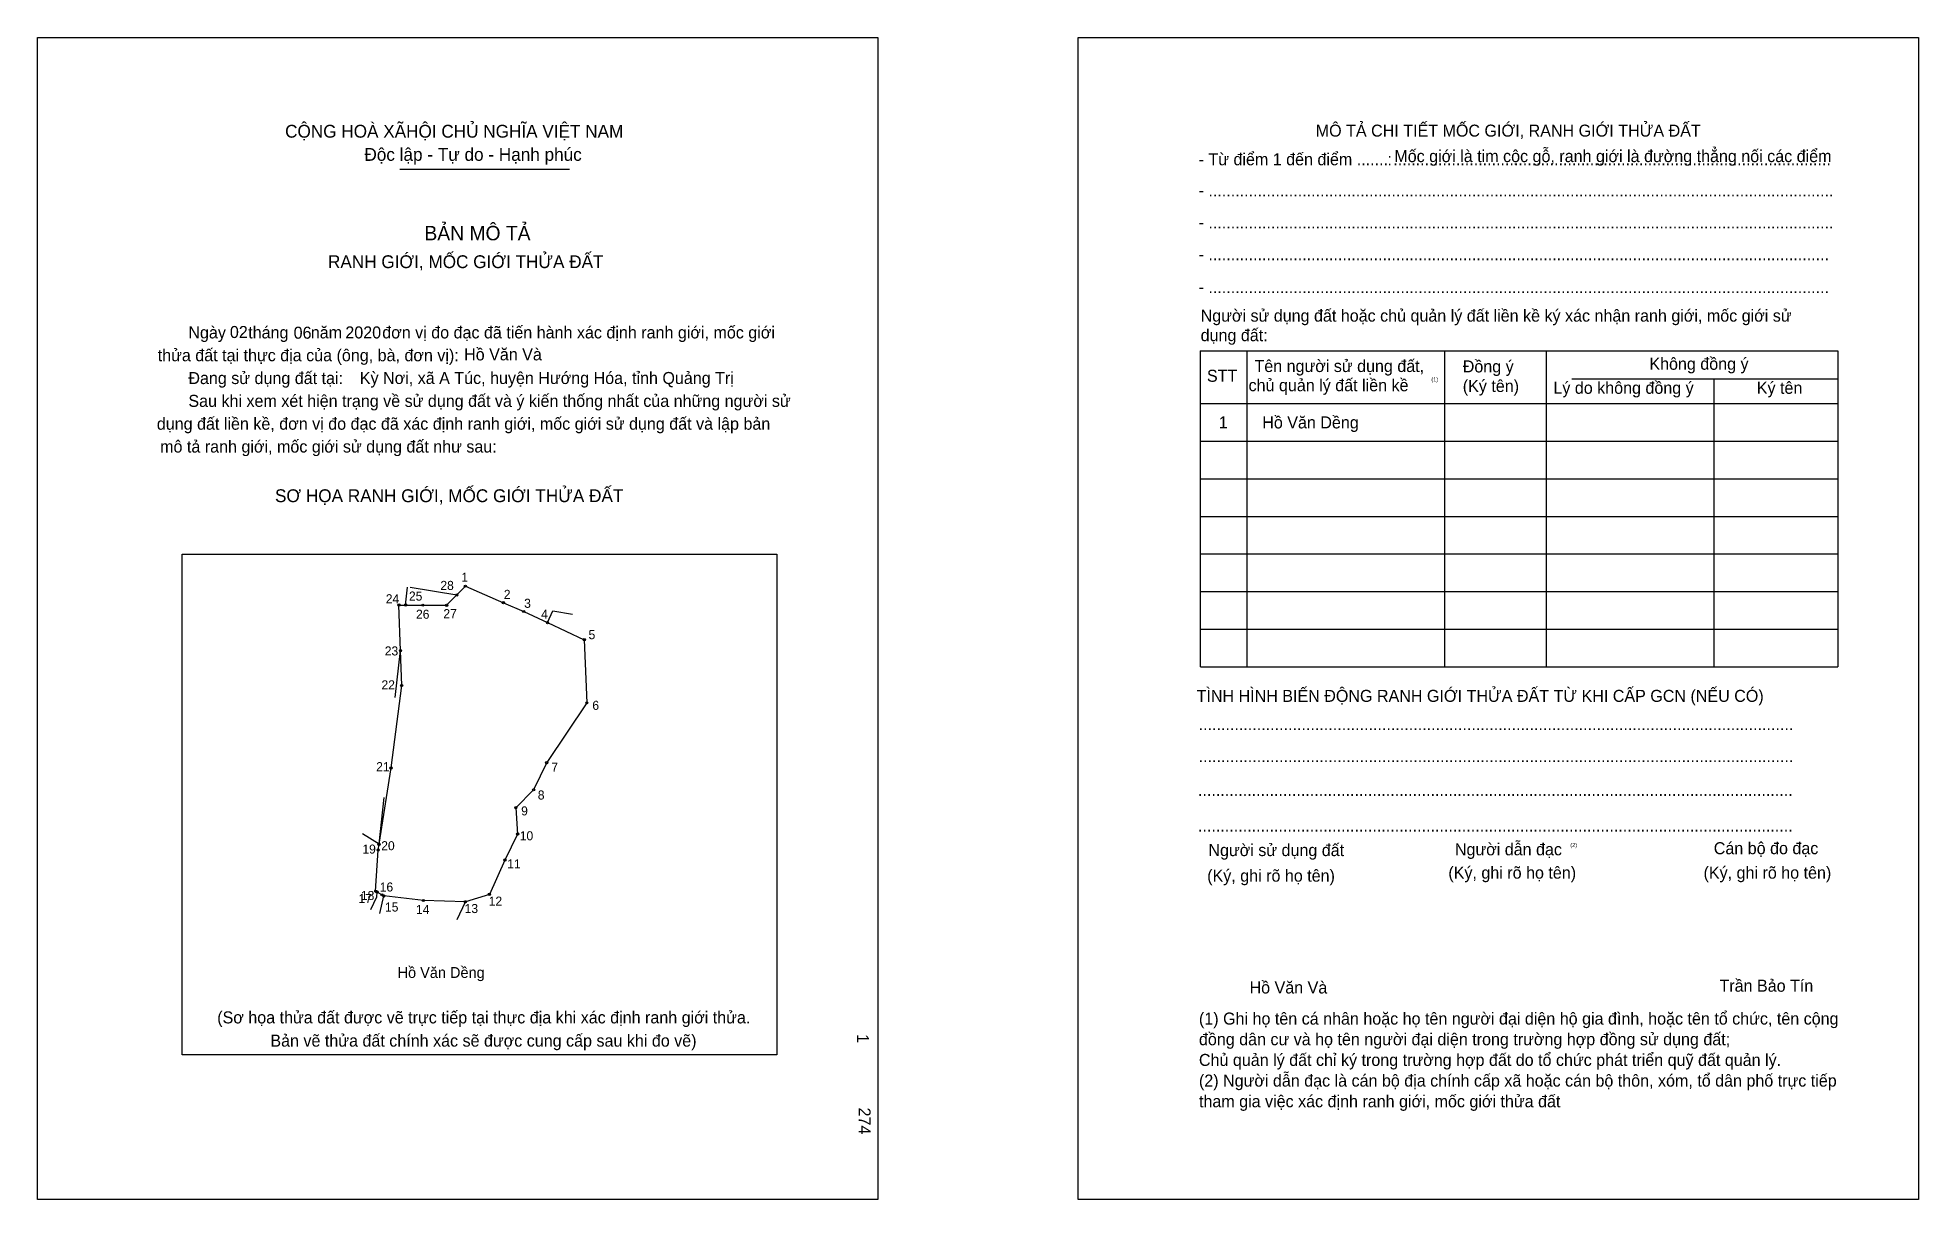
# Model space of a CAD drawing. Extents: x 549309 to 550164, y 1822315 to 1822844.
import ezdxf

# ---------------------------------------------------------------- set-up
doc = ezdxf.new("R2010")
doc.units = 0
for name, color, linetype in [('bmtKhungInTrang1', 7, 'Continuous'), ('bmtKhungInTrang2', 7, 'Continuous'), ('bmtNoiDung', 7, 'Continuous'), ('bmtTemplate', 7, 'Continuous'), ('CanhThua', 7, 'Continuous'), ('MocDinhThua', 7, 'Continuous'), ('RauThua', 7, 'Continuous'), ('SoHieuDinhThua', 7, 'Continuous'), ('TenChuLanCan', 7, 'Continuous')]:
    doc.layers.add(name, color=color, linetype=linetype)

msp = doc.modelspace()

# ---------------------------------------------------------------- linework, layer by layer
at = {"layer": 'bmtKhungInTrang1'}
msp.add_lwpolyline([(549308.73, 1822843.8), (549690.84, 1822843.8), (549690.84, 1822315.29), (549308.73, 1822315.29)], close=True, dxfattribs=at)
at = {"layer": 'bmtKhungInTrang2'}
msp.add_lwpolyline([(549781.96, 1822843.8), (550164.07, 1822843.8), (550164.07, 1822315.29), (549781.96, 1822315.29)], close=True, dxfattribs=at)
at = {"layer": 'bmtTemplate'}
for p, q in [((549473.39, 1822783.9), (549550.66, 1822783.9)), ((549858.61, 1822701.25), (549858.61, 1822557.57)), ((549948.5, 1822701.25), (549948.5, 1822557.57)), ((549994.74, 1822701.42), (549994.74, 1822557.57)), ((550127.48, 1822701.25), (550127.48, 1822557.57)), ((550006.48, 1822688.59), (550127.48, 1822688.59)), ((549837.66, 1822677.3), (550127.48, 1822677.3)), ((549837.66, 1822660.2), (550127.48, 1822660.2)), ((549837.66, 1822643.09), (550127.48, 1822643.09)), ((549837.66, 1822625.99), (550127.48, 1822625.99)), ((549837.66, 1822608.89), (550127.48, 1822608.89)), ((549837.66, 1822591.78), (550127.48, 1822591.78)), ((549837.66, 1822574.68), (550127.48, 1822574.68)), ((549837.66, 1822557.57), (550127.48, 1822557.57))]:
    msp.add_line(p, q, dxfattribs=at)
for points in [[(549837.47, 1822701.25), (550127.48, 1822701.25)], [(549837.47, 1822701.25), (549837.47, 1822557.57)], [(550071.08, 1822688.42), (550071.08, 1822557.57)]]:
    msp.add_lwpolyline(points, dxfattribs=at)
msp.add_lwpolyline([(549374.46, 1822381.11), (549374.46, 1822608.87), (549644.84, 1822608.87), (549644.84, 1822381.11)], close=True, dxfattribs=at)
at = {"layer": 'CanhThua'}
for p, q in [((549499.36, 1822590.27), (549503.28, 1822594.27)), ((549503.28, 1822594.27), (549520.54, 1822586.74)), ((549473.77, 1822564.93), (549473.06, 1822585.66)), ((549473.06, 1822585.66), (549476.07, 1822585.65)), ((549476.07, 1822585.65), (549483.9, 1822585.61)), ((549483.9, 1822585.61), (549494.73, 1822585.55)), ((549494.73, 1822585.55), (549499.36, 1822590.27)), ((549520.54, 1822586.74), (549529.78, 1822582.72)), ((549529.78, 1822582.72), (549540.63, 1822577.67)), ((549540.63, 1822577.67), (549557.34, 1822569.91)), ((549474.31, 1822549.09), (549473.77, 1822564.93)), ((549557.34, 1822569.91), (549558.52, 1822541.17)), ((549469.44, 1822511.56), (549474.31, 1822549.09)), ((549558.52, 1822541.17), (549540.27, 1822513.99)), ((549540.27, 1822513.99), (549534.31, 1822501.62)), ((549463.99, 1822476.82), (549469.44, 1822511.56)), ((549534.31, 1822501.62), (549526.24, 1822493.47)), ((549526.24, 1822493.47), (549527.01, 1822481.5)), ((549527.01, 1822481.5), (549521.24, 1822469.68)), ((549462.44, 1822455.48), (549463.58, 1822474.2)), ((549463.58, 1822474.2), (549463.99, 1822476.82)), ((549521.24, 1822469.68), (549514.2, 1822454.06)), ((549463.09, 1822455.11), (549462.44, 1822455.48)), ((549465.33, 1822453.82), (549463.09, 1822455.11)), ((549466.21, 1822453.32), (549465.33, 1822453.82)), ((549514.2, 1822454.06), (549503.27, 1822450.69)), ((549484.17, 1822451.29), (549466.21, 1822453.32)), ((549503.27, 1822450.69), (549484.17, 1822451.29))]:
    msp.add_line(p, q, dxfattribs=at)
at = {"layer": 'MocDinhThua'}
for centre in [(549499.36, 1822590.27), (549503.28, 1822594.27), (549473.06, 1822585.66), (549476.07, 1822585.65), (549483.9, 1822585.61), (549494.73, 1822585.55), (549520.54, 1822586.74), (549529.78, 1822582.72), (549540.63, 1822577.67), (549473.77, 1822564.93), (549557.34, 1822569.91), (549474.31, 1822549.09), (549558.52, 1822541.17), (549540.27, 1822513.99), (549469.44, 1822511.56), (549534.31, 1822501.62), (549526.24, 1822493.47), (549527.01, 1822481.5), (549463.58, 1822474.2), (549463.99, 1822476.82), (549521.24, 1822469.68), (549462.44, 1822455.48), (549463.09, 1822455.11), (549465.33, 1822453.82), (549466.21, 1822453.32), (549514.2, 1822454.06), (549484.17, 1822451.29), (549503.27, 1822450.69)]:
    msp.add_circle(centre, 0.493, dxfattribs=at)
at = {"layer": 'RauThua'}
for p, q in [((549476.07, 1822585.65), (549476.99, 1822593.87)), ((549478.22, 1822593.8), (549499.36, 1822590.27)), ((549540.63, 1822577.67), (549543, 1822583)), ((549543, 1822583), (549551.94, 1822581.48)), ((549471.4, 1822543.62), (549473.77, 1822564.93)), ((549464, 1822477), (549466.35, 1822498.13)), ((549456.45, 1822481.81), (549464, 1822477)), ((549463.99, 1822476.82), (549464, 1822477)), ((549463.99, 1822476.82), (549464, 1822477)), ((549463, 1822453), (549463.09, 1822455.11)), ((549460.3, 1822447.23), (549463, 1822453)), ((549464.43, 1822445.33), (549466.21, 1822453.32)), ((549499.58, 1822442.58), (549503.27, 1822450.69))]:
    msp.add_line(p, q, dxfattribs=at)

# ---------------------------------------------------------------- texts
at = {"layer": 'bmtNoiDung'}
for s, height, p in [('02', 5.467, (549396.17, 1822707.14)), ('06', 5.467, (549425.16, 1822706.83)), ('2020', 5.467, (549448.68, 1822706.95)), ('Hồ Văn Và', 5.467, (549502.69, 1822696.97)), ('Kỳ Nơi, xã A Túc, huyện Hướng Hóa, tỉnh Quảng Trị', 5.4673, (549455.26, 1822686.22)), ('1', 5.47, (549845.88, 1822666.02)), ('Hồ Văn Dềng ', 5.4673, (549865.67, 1822666.02)), ('Hồ Văn Và', 5.467, (549859.89, 1822408.96))]:
    msp.add_text(s, height=height, dxfattribs=at).set_placement(p)
for s, height, p in [('1', 5.47, (549681.32, 1822390.52)), ('274', 5.467, (549682.1, 1822357.06))]:
    msp.add_text(s, height=height, rotation=270, dxfattribs=at).set_placement(p)
at = {"layer": 'bmtTemplate'}
for s, height, p in [('CỘNG HOÀ XÃHỘI CHỦ NGHĨA VIỆT NAM', 5.8318, (549421.28, 1822798.28)), ('MÔ TẢ CHI TIẾT MỐC GIỚI, RANH GIỚI THỬA ĐẤT', 5.4652, (549890, 1822798.75)), ('Độc lập - Tự do - Hạnh phúc', 5.8318, (549457.35, 1822787.74)), ('- Từ điểm 1 đến điểm .......', 5.4652, (549836.73, 1822785.72)), (':', 5.47, (549922.59, 1822785.72)), ('Mốc giới là tim cộc gỗ, ranh giới là đường thẳng nối các điểm', 5.4652, (549925.74, 1822787.16)), ('..................................................................................................', 5.4652, (549925.29, 1822785.72)), ('- ............................................................................................................................................', 5.46524, (549836.73, 1822771.55)), ('BẢN MÔ TẢ', 6.561, (549484.64, 1822751.59)), ('- ............................................................................................................................................', 5.46524, (549836.73, 1822757.01)), ('RANH GIỚI, MỐC GIỚI THỬA ĐẤT', 5.8318, (549440.78, 1822738.94)), ('- ...........................................................................................................................................', 5.46524, (549836.73, 1822742.47)), ('- ...........................................................................................................................................', 5.46524, (549836.73, 1822727.59)), ('Người sử dụng đất hoặc chủ quản lý đất liền kề ký xác nhận ranh giới, mốc giới sử', 5.4652, (549837.66, 1822714.59)), ('Ngày     tháng     năm         đơn vị đo đạc đã tiến hành xác định ranh giới, mốc giới ', 5.4673, (549377.29, 1822706.96)), ('dụng đất:', 5.465, (549837.66, 1822705.7)), ('thửa đất tại thực địa của (ông, bà, đơn vị):', 5.4673, (549363.35, 1822696.57)), ('Tên người sử dụng đất,', 5.4652, (549862.14, 1822691.67)), ('Đồng ý', 5.465, (549956.86, 1822691.5)), ('Không đồng ý', 5.4652, (550041.73, 1822692.7)), ('Đang sử dụng đất tại:', 5.4673, (549377.29, 1822686.19)), ('STT', 5.465, (549840.51, 1822687.23)), ('chủ quản lý đất liền kề', 5.4652, (549859.46, 1822682.93)), ('(1)', 1.822, (549942.58, 1822687.42)), ('(Ký tên)', 5.465, (549956.86, 1822682.61)), ('Lý do không đồng ý', 5.4652, (549998.09, 1822681.75)), ('Ký tên', 5.465, (550090.58, 1822681.75)), ('Sau khi xem xét hiện trạng về sử dụng đất và ý kiến thống nhất của những người sử ', 5.4673, (549377.29, 1822675.81)), ('dụng đất liền kề, đơn vị đo đạc đã xác định ranh giới, mốc giới sử dụng đất và lập bản', 5.4673, (549362.94, 1822665.42)), ('mô tả ranh giới, mốc giới sử dụng đất như sau:', 5.4673, (549364.44, 1822655.04)), ('SƠ HỌA RANH GIỚI, MỐC GIỚI THỬA ĐẤT', 5.8318, (549416.68, 1822632.48)), ('TÌNH HÌNH BIẾN ĐỘNG RANH GIỚI THỬA ĐẤT TỪ KHI CẤP GCN (NẾU CÓ)', 5.4652, (549835.81, 1822541.62)), ('.....................................................................................................................................', 5.47343, (549836.73, 1822528.76)), ('.....................................................................................................................................', 5.47343, (549836.73, 1822514.22)), ('.....................................................................................................................................', 5.47343, (549836.45, 1822498.83)), ('.....................................................................................................................................', 5.47343, (549836.45, 1822482.58)), ('Người sử dụng đất', 5.4652, (549841.19, 1822471.46)), ('Người dẫn đạc', 5.4652, (549953.28, 1822471.81)), ('(2)', 1.822, (550005.77, 1822475.57)), ('Cán bộ đo đạc', 5.4652, (550071.02, 1822472.32)), ('(Ký, ghi rõ họ tên)', 5.4652, (549840.63, 1822459.83)), ('(Ký, ghi rõ họ tên)', 5.4652, (549950.31, 1822461.2)), ('(Ký, ghi rõ họ tên)', 5.4652, (550066.37, 1822461.2)), ('Trần Bảo Tín', 5.4652, (550073.62, 1822409.77)), ('(Sơ họa thửa đất được vẽ trực tiếp tại thực địa khi xác định ranh giới thửa.', 5.4673, (549390.41, 1822395.35)), ('(1) Ghi họ tên cá nhân hoặc họ tên người đại diện hộ gia đình, hoặc tên tổ chức, tên cộng', 5.4652, (549836.89, 1822394.82)), ('Bản vẽ thửa đất chính xác sẽ được cung cấp sau khi đo vẽ)', 5.4673, (549414.58, 1822384.78)), ('đồng dân cư và họ tên người đại diện trong trường hợp đồng sử dụng đất;', 5.4652, (549836.89, 1822385.42)), ('Chủ quản lý đất chỉ ký trong trường hợp đất do tổ chức phát triển quỹ đất quản lý.', 5.4652, (549836.89, 1822376.01)), ('(2) Người dẫn đạc là cán bộ địa chính cấp xã hoặc cán bộ thôn, xóm, tổ dân phố trực tiếp', 5.4652, (549836.89, 1822366.6)), ('tham gia việc xác định ranh giới, mốc giới thửa đất', 5.4652, (549836.89, 1822357.19))]:
    msp.add_text(s, height=height, dxfattribs=at).set_placement(p)
at = {"layer": 'SoHieuDinhThua'}
for s, height, p in [('1', 4.11, (549501.43, 1822596.25)), ('24', 4.112, (549467.06, 1822586.47)), ('25', 4.112, (549477.6, 1822587.69)), ('28', 4.112, (549491.89, 1822592.54)), ('2', 4.11, (549520.74, 1822588.46)), ('26', 4.112, (549480.81, 1822579.44)), ('27', 4.112, (549493.25, 1822579.69)), ('3', 4.11, (549530, 1822584.41)), ('4', 4.11, (549537.73, 1822579.47)), ('5', 4.11, (549559.28, 1822570.13)), ('23', 4.112, (549466.6, 1822562.73)), ('22', 4.112, (549465.11, 1822547.32)), ('6', 4.11, (549561.01, 1822537.99)), ('21', 4.112, (549462.7, 1822510.08)), ('7', 4.11, (549542.37, 1822509.89)), ('8', 4.11, (549536.2, 1822497.2)), ('9', 4.11, (549528.63, 1822489.97)), ('10', 4.112, (549527.99, 1822478.65)), ('19', 4.112, (549456.43, 1822472.59)), ('20', 4.112, (549465, 1822474.13)), ('11', 4.112, (549522.3, 1822465.88)), ('17', 4.112, (549454.62, 1822450.07)), ('18', 4.112, (549455.75, 1822451.47)), ('16', 4.112, (549464.31, 1822455.34)), ('15', 4.112, (549466.71, 1822446.24)), ('14', 4.112, (549480.81, 1822445.13)), ('13', 4.112, (549502.93, 1822445.55)), ('12', 4.112, (549513.88, 1822448.92))]:
    msp.add_text(s, height=height, dxfattribs=at).set_placement(p)
at = {"layer": 'TenChuLanCan'}
msp.add_text('Hồ Văn Dềng', height=4.9349, dxfattribs=at).set_placement((549472.43, 1822416.04))

doc.saveas('drawing.dxf')
